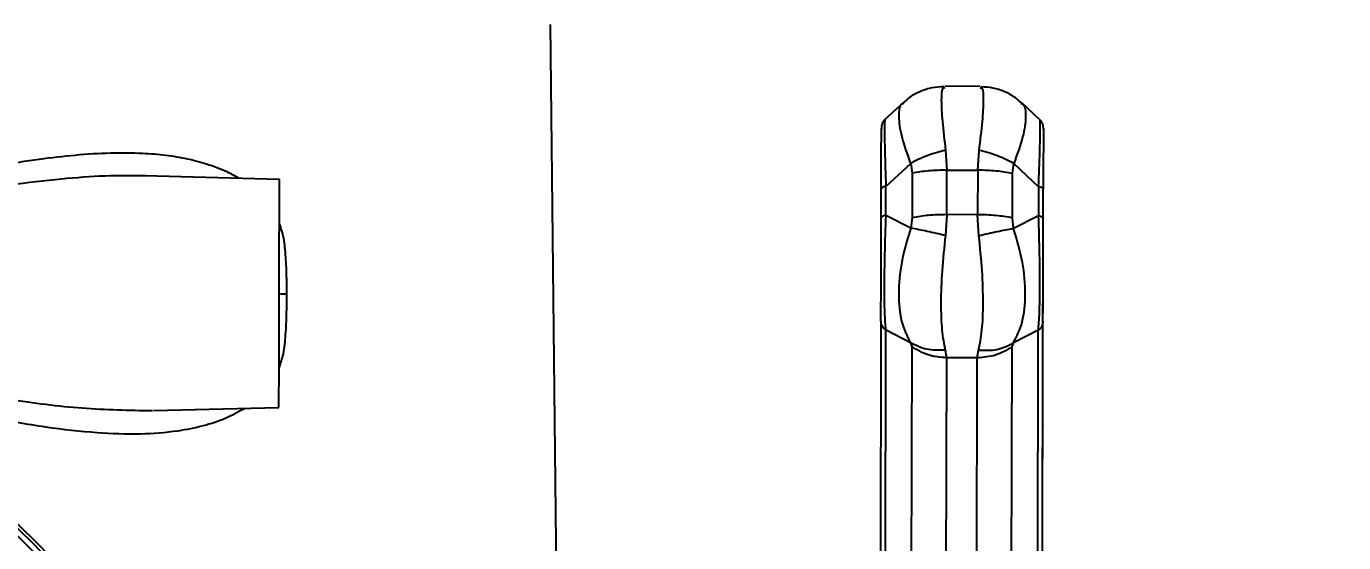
# Model space of a CAD drawing. Header units: millimetres. Extents: x 2379 to 4059, y 879 to 2067.
# Drawn here: x 2916.9 to 3030.7, y 1855.6 to 1900.2 of the extents above; entities that cross this region are included whole.
import ezdxf

# ---------------------------------------------------------------- set-up
doc = ezdxf.new("R2010")
doc.units = ezdxf.units.MM
doc.layers.add('AM_5', color=3, linetype='Continuous', lineweight=25)
doc.styles.add('SLDTEXTSTYLE1', font='txt.shx', dxfattribs={"width": 0.7, "bigfont": 'gbcbig.shx'})
doc.dimstyles.new('SLDDIMSTYLE12$0', dxfattribs={"dimtxt": 12, "dimasz": 10, "dimexe": 0, "dimexo": 0.0625, "dimgap": 0.875, "dimtad": 1, "dimdec": 1, "dimlfac": 1.8, "dimrnd": 1e-09, "dimzin": 12, "dimdsep": 46, "dimtxsty": 'SLDTEXTSTYLE1', "dimcen": 0.09, "dimdle": 8.16, "dimclrd": 3, "dimclre": 3, "dimadec": 0, "dimazin": 3, "dimtfac": 1, "dimtdec": 1, "dimtofl": 0, "dimtmove": 0, "dimatfit": 3, "dimfxl": 0, "dimfrac": 2, "dimtolj": 1, "dimlwd": 5, "dimlwe": 5, "dimarcsym": 0})

# ---------------------------------------------------------------- blocks, each defined once
blk = doc.blocks.new('*D38')
at = {"layer": 'AM_5', "color": 3, "lineweight": 5, "transparency": 16777216}
blk.add_line((2903.84, 1984.11), (3083.67, 1984.11), dxfattribs=at)
at = {"layer": 'AM_5', "color": 3, "linetype": 'Continuous', "lineweight": 5, "transparency": 16777216}
for p, q in [((3083.67, 1974.11), (3083.67, 1695.37)), ((2950.84, 1685.37), (3083.67, 1685.37))]:
    blk.add_line(p, q, dxfattribs=at)
at = {"layer": 'AM_5', "color": 3, "transparency": 16777216}
for points in [[(3082.01, 1974.11), (3085.34, 1974.11), (3083.67, 1984.11)], [(3082.01, 1695.37), (3085.34, 1695.37), (3083.67, 1685.37)]]:
    blk.add_solid(points, dxfattribs=at)
at = {"layer": 'Defpoints', "color": 0, "transparency": 16777216}
for p in [(2903.78, 1984.11), (2950.78, 1685.37), (3083.67, 1685.37)]:
    blk.add_point(p, dxfattribs=at)
at = {"layer": 'AM_5', "color": 0, "transparency": 16777216, "insert": (3076.8, 1834.74), "char_height": 12, "attachment_point": 5, "rotation": 90, "style": 'SLDTEXTSTYLE1'}
blk.add_mtext('\\A1;300', dxfattribs=at)

msp = doc.modelspace()

# ---------------------------------------------------------------- linework, layer by layer
at = {"color": 7, "linetype": 'Continuous', "lineweight": 25}
for p, q in [((2962.74, 1851.824), (2962.208, 1900.343)), ((2996.263, 1894.897), (2996.176, 1894.844)), ((2999.331, 1894.99), (2996.263, 1894.996)), ((2999.42, 1894.835), (2999.331, 1894.89)), ((2992.7, 1893.609), (2991.059, 1892.093)), ((2992.69, 1893.524), (2992.75, 1893.551)), ((3002.837, 1893.527), (3002.902, 1893.496)), ((3004.525, 1892.063), (3002.889, 1893.587)), ((2996.339, 1889.466), (2996.448, 1887.752)), ((2991.179, 1886.346), (2993.337, 1888.34)), ((2993.337, 1888.34), (2993.448, 1887.483)), ((2999.115, 1887.747), (2999.231, 1889.46)), ((2938.78, 1886.942), (2927.118, 1887.273)), ((2993.448, 1887.483), (2993.44, 1883.638)), ((2996.44, 1883.907), (2996.448, 1887.752)), ((2996.448, 1887.752), (2999.115, 1887.747)), ((2999.115, 1887.747), (2999.107, 1883.902)), ((3002.106, 1883.62), (3002.114, 1887.465)), ((3002.114, 1887.465), (3002.229, 1888.321)), ((3002.229, 1888.321), (3004.379, 1886.318)), ((2990.773, 1883.628), (2990.778, 1886.127)), ((2991.173, 1883.847), (2991.179, 1886.346)), ((3004.379, 1886.318), (3004.373, 1883.819)), ((3004.773, 1883.598), (3004.778, 1886.097)), ((2993.325, 1882.735), (2991.173, 1883.847)), ((2996.44, 1883.907), (2996.324, 1882.101)), ((2999.107, 1883.902), (2996.44, 1883.907)), ((2999.216, 1882.095), (2999.107, 1883.902)), ((3004.373, 1883.819), (3002.217, 1882.716)), ((2993.44, 1883.638), (2993.325, 1882.735)), ((3002.217, 1882.716), (3002.106, 1883.62)), ((3004.748, 1871.948), (3004.766, 1880.552)), ((2990.754, 1874.722), (2990.684, 1842.203)), ((3004.684, 1842.173), (3004.754, 1874.692)), ((2991.152, 1873.952), (2991.083, 1841.433)), ((2993.304, 1872.84), (2991.152, 1873.952)), ((3004.352, 1873.924), (3002.196, 1872.821)), ((3004.283, 1841.405), (3004.352, 1873.924)), ((2993.304, 1872.84), (2993.416, 1872.506)), ((2993.416, 1872.506), (2993.346, 1839.794)), ((3002.012, 1839.776), (3002.082, 1872.487)), ((3002.082, 1872.487), (3002.196, 1872.821)), ((2996.302, 1872.206), (2996.414, 1871.538)), ((2996.414, 1871.538), (2996.344, 1838.826)), ((2999.08, 1871.533), (2996.414, 1871.538)), ((2999.01, 1838.821), (2999.08, 1871.533)), ((2999.08, 1871.533), (2999.194, 1872.2)), ((3004.744, 1870.186), (3004.747, 1871.622)), ((3004.739, 1867.81), (3004.742, 1869.401)), ((3004.743, 1869.746), (3004.743, 1869.775)), ((2927.895, 1866.982), (2938.738, 1867.242)), ((3004.733, 1864.77), (3004.738, 1867.077)), ((3004.728, 1862.834), (3004.732, 1864.425))]:
    msp.add_line(p, q, dxfattribs=at)
for centre, radius, start, end in [((2847.563, 1785.791), 91.48, 295.79271, 180), ((2939.455, 1888.575), 11.51, 266.68387, 269.63147), ((2847.563, 1785.791), 90.341, 353.64897, 186.35103), ((2847.563, 1785.791), 89.875, 353.64897, 186.35103), ((2847.563, 1785.791), 85.319, 353.33017, 186.66983)]:
    msp.add_arc(centre, radius, start, end, dxfattribs=at)
for points, knots in [([(2996.178, 1894.954), (2995.837, 1894.936), (2995.147, 1894.899), (2994.153, 1894.576), (2993.301, 1894.131), (2992.856, 1893.722), (2992.668, 1893.55)], [0, 0, 0, 0, 0.2636482, 0.533255, 0.8030343, 1, 1, 1, 1]), ([(2996.176, 1894.844), (2996.137, 1894.836), (2995.999, 1894.809), (2995.946, 1893.832), (2996.024, 1892.054), (2996.233, 1890.338), (2996.339, 1889.466)], [0, 0, 0, 0, 0.1160538, 0.4072247, 0.6985704, 1, 1, 1, 1]), ([(2999.231, 1889.46), (2999.342, 1890.332), (2999.558, 1892.047), (2999.643, 1893.824), (2999.595, 1894.799), (2999.459, 1894.827), (2999.42, 1894.835)], [0, 0, 0, 0, 0.3023528, 0.5946015, 0.8866637, 1, 1, 1, 1]), ([(3002.925, 1893.522), (3002.737, 1893.697), (3002.293, 1894.108), (3001.442, 1894.558), (3000.449, 1894.885), (2999.76, 1894.924), (2999.418, 1894.944)], [0, 0, 0, 0, 0.1977901, 0.4672889, 0.7366185, 1, 1, 1, 1]), ([(2993.337, 1888.34), (2993.046, 1889.145), (2992.472, 1890.727), (2992.277, 1892.441), (2992.362, 1893.396), (2992.655, 1893.51), (2992.69, 1893.524)], [0, 0, 0, 0, 0.32510353, 0.63958996, 0.95632055, 1, 1, 1, 1]), ([(3002.902, 1893.496), (3002.938, 1893.482), (3003.228, 1893.367), (3003.305, 1892.413), (3003.104, 1890.705), (3002.524, 1889.124), (3002.229, 1888.321)], [0, 0, 0, 0, 0.0437585, 0.3588199, 0.6740807, 1, 1, 1, 1]), ([(2991.062, 1892.087), (2991.05, 1892.076), (2990.98, 1892.013), (2990.892, 1891.861), (2990.805, 1891.642), (2990.795, 1891.486), (2990.789, 1891.409)], [0, 0, 0, 0, 0.0623363, 0.3776324, 0.693034, 1, 1, 1, 1]), ([(2991.117, 1892.027), (2991.108, 1892.057), (2991.071, 1892.196), (2991.054, 1891.334), (2991.078, 1889.373), (2991.143, 1887.407), (2991.179, 1886.346)], [0, 0, 0, 0, 0.0799609, 0.3699951, 0.6599223, 1, 1, 1, 1]), ([(3004.379, 1886.318), (3004.418, 1887.371), (3004.492, 1889.328), (3004.524, 1891.292), (3004.512, 1892.164), (3004.473, 1892.025), (3004.465, 1891.994)], [0, 0, 0, 0, 0.3373309, 0.6273478, 0.9171835, 1, 1, 1, 1]), ([(3004.789, 1891.379), (3004.785, 1891.456), (3004.775, 1891.612), (3004.689, 1891.831), (3004.602, 1891.983), (3004.533, 1892.046), (3004.522, 1892.056)], [0, 0, 0, 0, 0.3080927, 0.6246521, 0.9411056, 1, 1, 1, 1]), ([(2990.778, 1886.127), (2990.78, 1887.107), (2990.783, 1888.505), (2990.786, 1889.899), (2990.788, 1890.659), (2990.789, 1891.145), (2990.79, 1891.44), (2990.789, 1891.339), (2990.789, 1891.305)], [0, 0, 0, 0, 0.3430655, 0.489647, 0.6330797, 0.7764735, 0.9232465, 1, 1, 1, 1]), ([(3004.789, 1891.271), (3004.789, 1891.307), (3004.79, 1891.408), (3004.789, 1891.108), (3004.788, 1890.618), (3004.786, 1889.853), (3004.783, 1888.46), (3004.78, 1887.069), (3004.778, 1886.097)], [0, 0, 0, 0, 0.0793091, 0.2259045, 0.3693521, 0.5127847, 0.6595677, 1, 1, 1, 1]), ([(2996.339, 1889.466), (2995.795, 1889.327), (2994.708, 1889.049), (2993.794, 1888.576), (2993.337, 1888.34)], [0, 0, 0, 0, 0.5000023, 1, 1, 1, 1]), ([(2888.775, 1884.968), (2889.487, 1884.942), (2890.914, 1884.89), (2893.257, 1884.927), (2895.858, 1885.083), (2898.909, 1885.407), (2902.394, 1885.926), (2906.339, 1886.638), (2910.455, 1887.434), (2914.389, 1888.157), (2917.925, 1888.711), (2921.149, 1889.088), (2924.132, 1889.276), (2926.74, 1889.259), (2928.936, 1889.072), (2930.782, 1888.77), (2932.547, 1888.304), (2934.064, 1887.761), (2934.958, 1887.244), (2935.31, 1887.041)], [0, 0, 0, 0, 0.0418951, 0.0839955, 0.1379234, 0.1955958, 0.2656367, 0.3477316, 0.4366435, 0.52124, 0.5959668, 0.6633337, 0.7313197, 0.7939321, 0.8403474, 0.8842391, 0.9258123, 0.9708656, 1, 1, 1, 1]), ([(3002.229, 1888.321), (3001.773, 1888.559), (3000.861, 1889.035), (2999.775, 1889.318), (2999.231, 1889.46)], [0, 0, 0, 0, 0.4999977, 1, 1, 1, 1]), ([(2927.228, 1887.27), (2926.059, 1887.275), (2923.662, 1887.285), (2919.753, 1886.982), (2915.388, 1886.47), (2910.735, 1885.783), (2906.111, 1885.067), (2901.814, 1884.459), (2897.949, 1884.032), (2894.583, 1883.805), (2891.592, 1883.725), (2889.711, 1883.78), (2888.773, 1883.808)], [0, 0, 0, 0, 0.0969739, 0.1990187, 0.3166093, 0.4457287, 0.5654054, 0.6760848, 0.7756823, 0.858994, 0.9297025, 1, 1, 1, 1]), ([(2991.173, 1883.847), (2991.134, 1882.726), (2991.06, 1880.64), (2991.023, 1877.646), (2991.048, 1875.218), (2991.116, 1874.396), (2991.152, 1873.952)], [0, 0, 0, 0, 0.2683795, 0.4991161, 0.7297085, 1, 1, 1, 1]), ([(3004.352, 1873.924), (3004.39, 1874.363), (3004.461, 1875.18), (3004.497, 1877.593), (3004.473, 1880.592), (3004.408, 1882.688), (3004.373, 1883.819)], [0, 0, 0, 0, 0.2680966, 0.4988227, 0.7294637, 1, 1, 1, 1]), ([(2938.772, 1883.067), (2938.85, 1882.857), (2939.103, 1882.174), (2939.264, 1880.821), (2939.384, 1879.03), (2939.382, 1877.752), (2939.381, 1877.065)], [0, 0, 0, 0, 0.1149044, 0.3730702, 0.6626095, 1, 1, 1, 1]), ([(2990.754, 1874.722), (2990.755, 1875.099), (2990.756, 1875.637), (2990.759, 1876.97), (2990.761, 1878.046), (2990.764, 1879.259), (2990.768, 1881.143), (2990.771, 1882.606), (2990.773, 1883.628)], [0, 0, 0, 0, 0.2713523, 0.38737, 0.5008964, 0.614411, 0.7305771, 1, 1, 1, 1]), ([(2993.325, 1882.735), (2993.032, 1881.753), (2992.455, 1879.821), (2992.221, 1877.02), (2992.444, 1874.542), (2993.014, 1873.414), (2993.304, 1872.84)], [0, 0, 0, 0, 0.2541677, 0.5000156, 0.7457168, 1, 1, 1, 1]), ([(2996.324, 1882.101), (2995.784, 1882.229), (2994.697, 1882.486), (2993.784, 1882.652), (2993.325, 1882.735)], [0, 0, 0, 0, 0.4968676, 1, 1, 1, 1]), ([(2999.216, 1882.095), (2999.759, 1882.221), (3000.847, 1882.474), (3001.76, 1882.635), (3002.217, 1882.716)], [0, 0, 0, 0, 0.5000008, 1, 1, 1, 1]), ([(3002.196, 1872.821), (3002.486, 1873.388), (3003.061, 1874.512), (3003.297, 1876.989), (3003.074, 1879.799), (3002.506, 1881.733), (3002.217, 1882.716)], [0, 0, 0, 0, 0.2523714, 0.4999867, 0.7458393, 1, 1, 1, 1]), ([(3004.754, 1874.692), (3004.755, 1875.065), (3004.756, 1875.599), (3004.759, 1876.921), (3004.761, 1877.995), (3004.763, 1879.205), (3004.767, 1881.096), (3004.771, 1882.567), (3004.773, 1883.598)], [0, 0, 0, 0, 0.2691806, 0.3853625, 0.4988695, 0.6124074, 0.7284377, 1, 1, 1, 1]), ([(2996.324, 1882.101), (2996.214, 1881.08), (2995.997, 1879.072), (2995.904, 1876.241), (2995.986, 1873.793), (2996.196, 1872.741), (2996.302, 1872.206)], [0, 0, 0, 0, 0.2542602, 0.5000155, 0.7456229, 1, 1, 1, 1]), ([(2999.194, 1872.2), (2999.303, 1872.734), (2999.518, 1873.785), (2999.61, 1876.233), (2999.529, 1879.064), (2999.321, 1881.073), (2999.216, 1882.095)], [0, 0, 0, 0, 0.2543723, 0.4999845, 0.7457353, 1, 1, 1, 1]), ([(2939.381, 1877.065), (2939.381, 1876.349), (2939.382, 1875.02), (2939.272, 1873.158), (2939.109, 1871.723), (2938.837, 1870.989), (2938.745, 1870.743)], [0, 0, 0, 0, 0.3327022, 0.6174452, 0.8718539, 1, 1, 1, 1]), ([(2996.302, 1872.206), (2995.759, 1872.191), (2994.672, 1872.161), (2993.76, 1872.613), (2993.304, 1872.84)], [0, 0, 0, 0, 0.4999999, 1, 1, 1, 1]), ([(2999.194, 1872.2), (2999.735, 1872.182), (3000.821, 1872.147), (3001.736, 1872.595), (3002.196, 1872.821)], [0, 0, 0, 0, 0.49686743, 1, 1, 1, 1]), ([(2898.621, 1870.447), (2898.743, 1870.437), (2900.494, 1870.305), (2903.946, 1869.772), (2909.44, 1868.911), (2915.424, 1867.934), (2921.744, 1867.087), (2925.794, 1867.015), (2927.804, 1866.979)], [0, 0, 0, 0, 0.0118812, 0.1717149, 0.3437603, 0.5639817, 0.7835609, 1, 1, 1, 1]), ([(2935.807, 1867.172), (2935.261, 1866.872), (2934.113, 1866.242), (2932.158, 1865.613), (2929.709, 1865.117), (2926.655, 1864.89), (2922.849, 1865.017), (2918.472, 1865.526), (2913.426, 1866.413), (2908.133, 1867.477), (2904.044, 1868.341), (2901.859, 1868.66), (2901.419, 1868.724)], [0, 0, 0, 0, 0.05917422, 0.12456737, 0.1945037, 0.29319372, 0.40381634, 0.5308787, 0.66921315, 0.82787427, 0.96536839, 1, 1, 1, 1]), ([(3004.735, 1865.868), (3004.735, 1865.973), (3004.736, 1866.245), (3004.737, 1866.788), (3004.738, 1867.329), (3004.738, 1867.442)], [0, 0, 0, 0, 0.3316011, 0.8605175, 1, 1, 1, 1]), ([(3004.735, 1865.68), (3004.735, 1865.674), (3004.734, 1865.658), (3004.735, 1865.784), (3004.735, 1865.868)], [0, 0, 0, 0, 0.3310024, 1, 1, 1, 1])]:
    msp.add_open_spline(points, degree=3, knots=knots, dxfattribs=at)
for points in [[(2996.448, 1887.752), (2995.908, 1887.741), (2994.827, 1887.719), (2993.907, 1887.562), (2993.448, 1887.483)], [(3002.114, 1887.465), (3001.655, 1887.545), (3000.737, 1887.706), (2999.656, 1887.733), (2999.115, 1887.747)], [(2938.738, 1867.242), (2938.738, 1867.279), (2938.738, 1867.352), (2938.739, 1867.938), (2938.741, 1868.848), (2938.744, 1870.083), (2938.747, 1871.585), (2938.751, 1873.299), (2938.755, 1875.158), (2938.759, 1877.092), (2938.763, 1879.026), (2938.767, 1880.886), (2938.771, 1882.6), (2938.774, 1884.102), (2938.776, 1885.336), (2938.778, 1886.247), (2938.78, 1886.832), (2938.78, 1886.906), (2938.78, 1886.942)], [(2991.179, 1886.346), (2991.12, 1886.333), (2991.002, 1886.305), (2990.877, 1886.251), (2990.794, 1886.191), (2990.783, 1886.148), (2990.778, 1886.127)], [(3004.778, 1886.097), (3004.773, 1886.118), (3004.763, 1886.161), (3004.68, 1886.221), (3004.555, 1886.276), (3004.437, 1886.304), (3004.379, 1886.318)], [(2991.173, 1883.847), (2991.115, 1883.833), (2990.997, 1883.806), (2990.872, 1883.752), (2990.788, 1883.691), (2990.778, 1883.649), (2990.773, 1883.628)], [(2996.44, 1883.907), (2995.9, 1883.896), (2994.818, 1883.874), (2993.899, 1883.717), (2993.44, 1883.638)], [(3002.106, 1883.62), (3001.647, 1883.7), (3000.728, 1883.861), (2999.647, 1883.888), (2999.107, 1883.902)], [(3004.373, 1883.819), (3004.432, 1883.805), (3004.549, 1883.777), (3004.675, 1883.722), (3004.757, 1883.662), (3004.768, 1883.619), (3004.773, 1883.598)], [(2858.353, 1883.466), (2862.004, 1882.942), (2869.308, 1881.894), (2879.951, 1878.774), (2890.194, 1874.566), (2899.895, 1869.211), (2908.934, 1862.806), (2917.196, 1855.425), (2924.577, 1847.163), (2930.982, 1838.123), (2936.337, 1828.423), (2940.545, 1818.18), (2943.665, 1807.536), (2944.713, 1800.233), (2945.237, 1796.581)], [(2864.895, 1883.263), (2868.19, 1882.577), (2874.778, 1881.204), (2884.33, 1877.883), (2893.514, 1873.679), (2902.217, 1868.544), (2910.353, 1862.554), (2917.838, 1855.767), (2924.593, 1848.253), (2930.548, 1840.091), (2935.646, 1831.366), (2939.811, 1822.165), (2943.091, 1812.599), (2944.435, 1806.004), (2945.108, 1802.707)], [(2847.563, 1879.532), (2850.631, 1879.445), (2856.766, 1879.271), (2865.881, 1877.868), (2874.819, 1875.643), (2883.494, 1872.535), (2891.823, 1868.597), (2899.727, 1863.86), (2907.127, 1858.371), (2913.954, 1852.183), (2920.142, 1845.356), (2925.631, 1837.955), (2930.368, 1830.052), (2934.307, 1821.723), (2937.415, 1813.047), (2939.64, 1804.109), (2941.043, 1794.995), (2941.217, 1788.86), (2941.304, 1785.792)], [(2991.152, 1873.952), (2991.094, 1874.001), (2990.976, 1874.098), (2990.851, 1874.288), (2990.769, 1874.499), (2990.759, 1874.648), (2990.754, 1874.722)], [(3004.754, 1874.692), (3004.748, 1874.618), (3004.738, 1874.469), (3004.654, 1874.259), (3004.529, 1874.069), (3004.411, 1873.972), (3004.352, 1873.924)], [(2996.414, 1871.538), (2995.873, 1871.583), (2994.792, 1871.671), (2993.875, 1872.228), (2993.416, 1872.506)], [(3002.082, 1872.487), (3001.622, 1872.211), (3000.702, 1871.659), (2999.621, 1871.575), (2999.08, 1871.533)], [(2931.279, 1776.001), (2931.534, 1778.955), (2932.043, 1784.861), (2931.618, 1793.76), (2930.327, 1802.562), (2928.098, 1811.18), (2924.98, 1819.516), (2921, 1827.477), (2916.204, 1834.975), (2910.646, 1841.927), (2904.387, 1848.255), (2897.497, 1853.889), (2890.052, 1858.766), (2882.135, 1862.832), (2873.834, 1866.047), (2865.241, 1868.352), (2856.451, 1869.807), (2850.526, 1869.987), (2847.563, 1870.078)], [(2922.201, 1850.435), (2920.625, 1852.19), (2917.472, 1855.701), (2913.961, 1858.854), (2912.206, 1860.43)]]:
    msp.add_open_spline(points, degree=3, dxfattribs=at)

# ---------------------------------------------------------------- dimensions: what is measured, and where the dimension line sits
at = {"layer": 'AM_5'}
dim = msp.add_linear_dim(base=(3083.673, 1685.367), p1=(2903.781, 1984.107), p2=(2950.782, 1685.367), angle=90, text='300', dimstyle='SLDDIMSTYLE12$0', override={"dimlfac": 1, "dimpost": ''}, dxfattribs=at)
dim.commit()
dim.dimension.update_dxf_attribs({"geometry": '*D38', "text_midpoint": (3076.798, 1834.737)})

doc.saveas('drawing.dxf')
